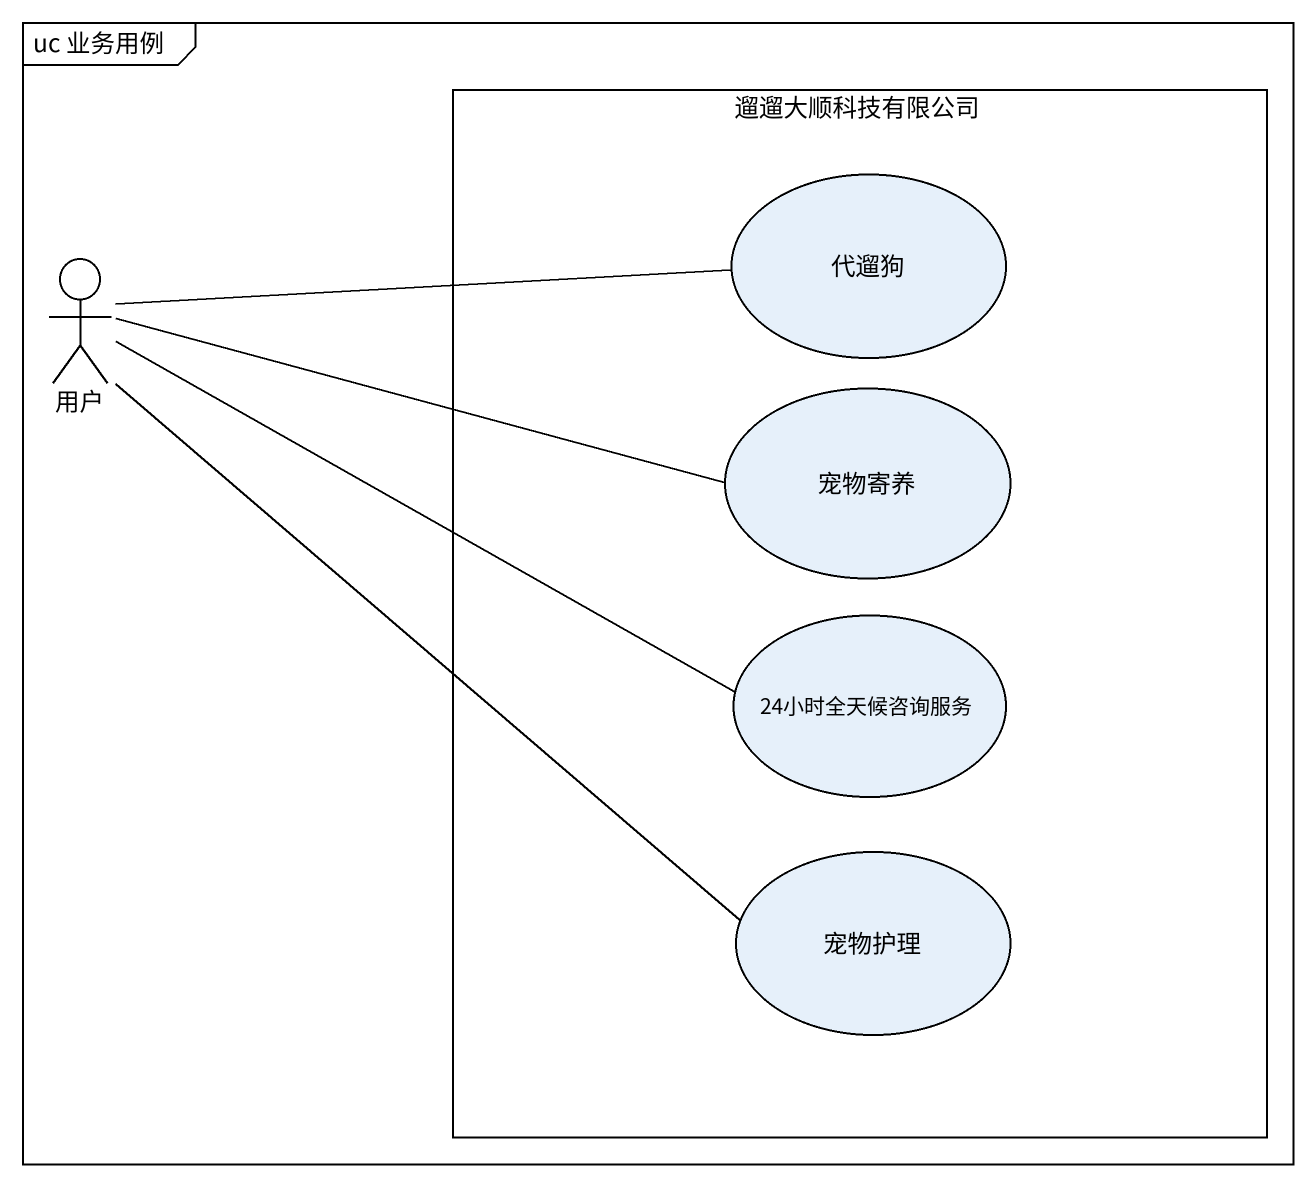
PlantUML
@startuml
mainframe uc 业务用例
rectangle 遛遛大顺科技有限公司 {
  usecase 代遛狗
  usecase 宠物寄养
  usecase "24小时全天候咨询服务" as u24小时全天候咨询服务
  usecase 宠物护理
}
actor 用户
用户 -right- 代遛狗
用户 -right- 宠物寄养
用户 -right- u24小时全天候咨询服务
用户 -right- 宠物护理
@enduml
